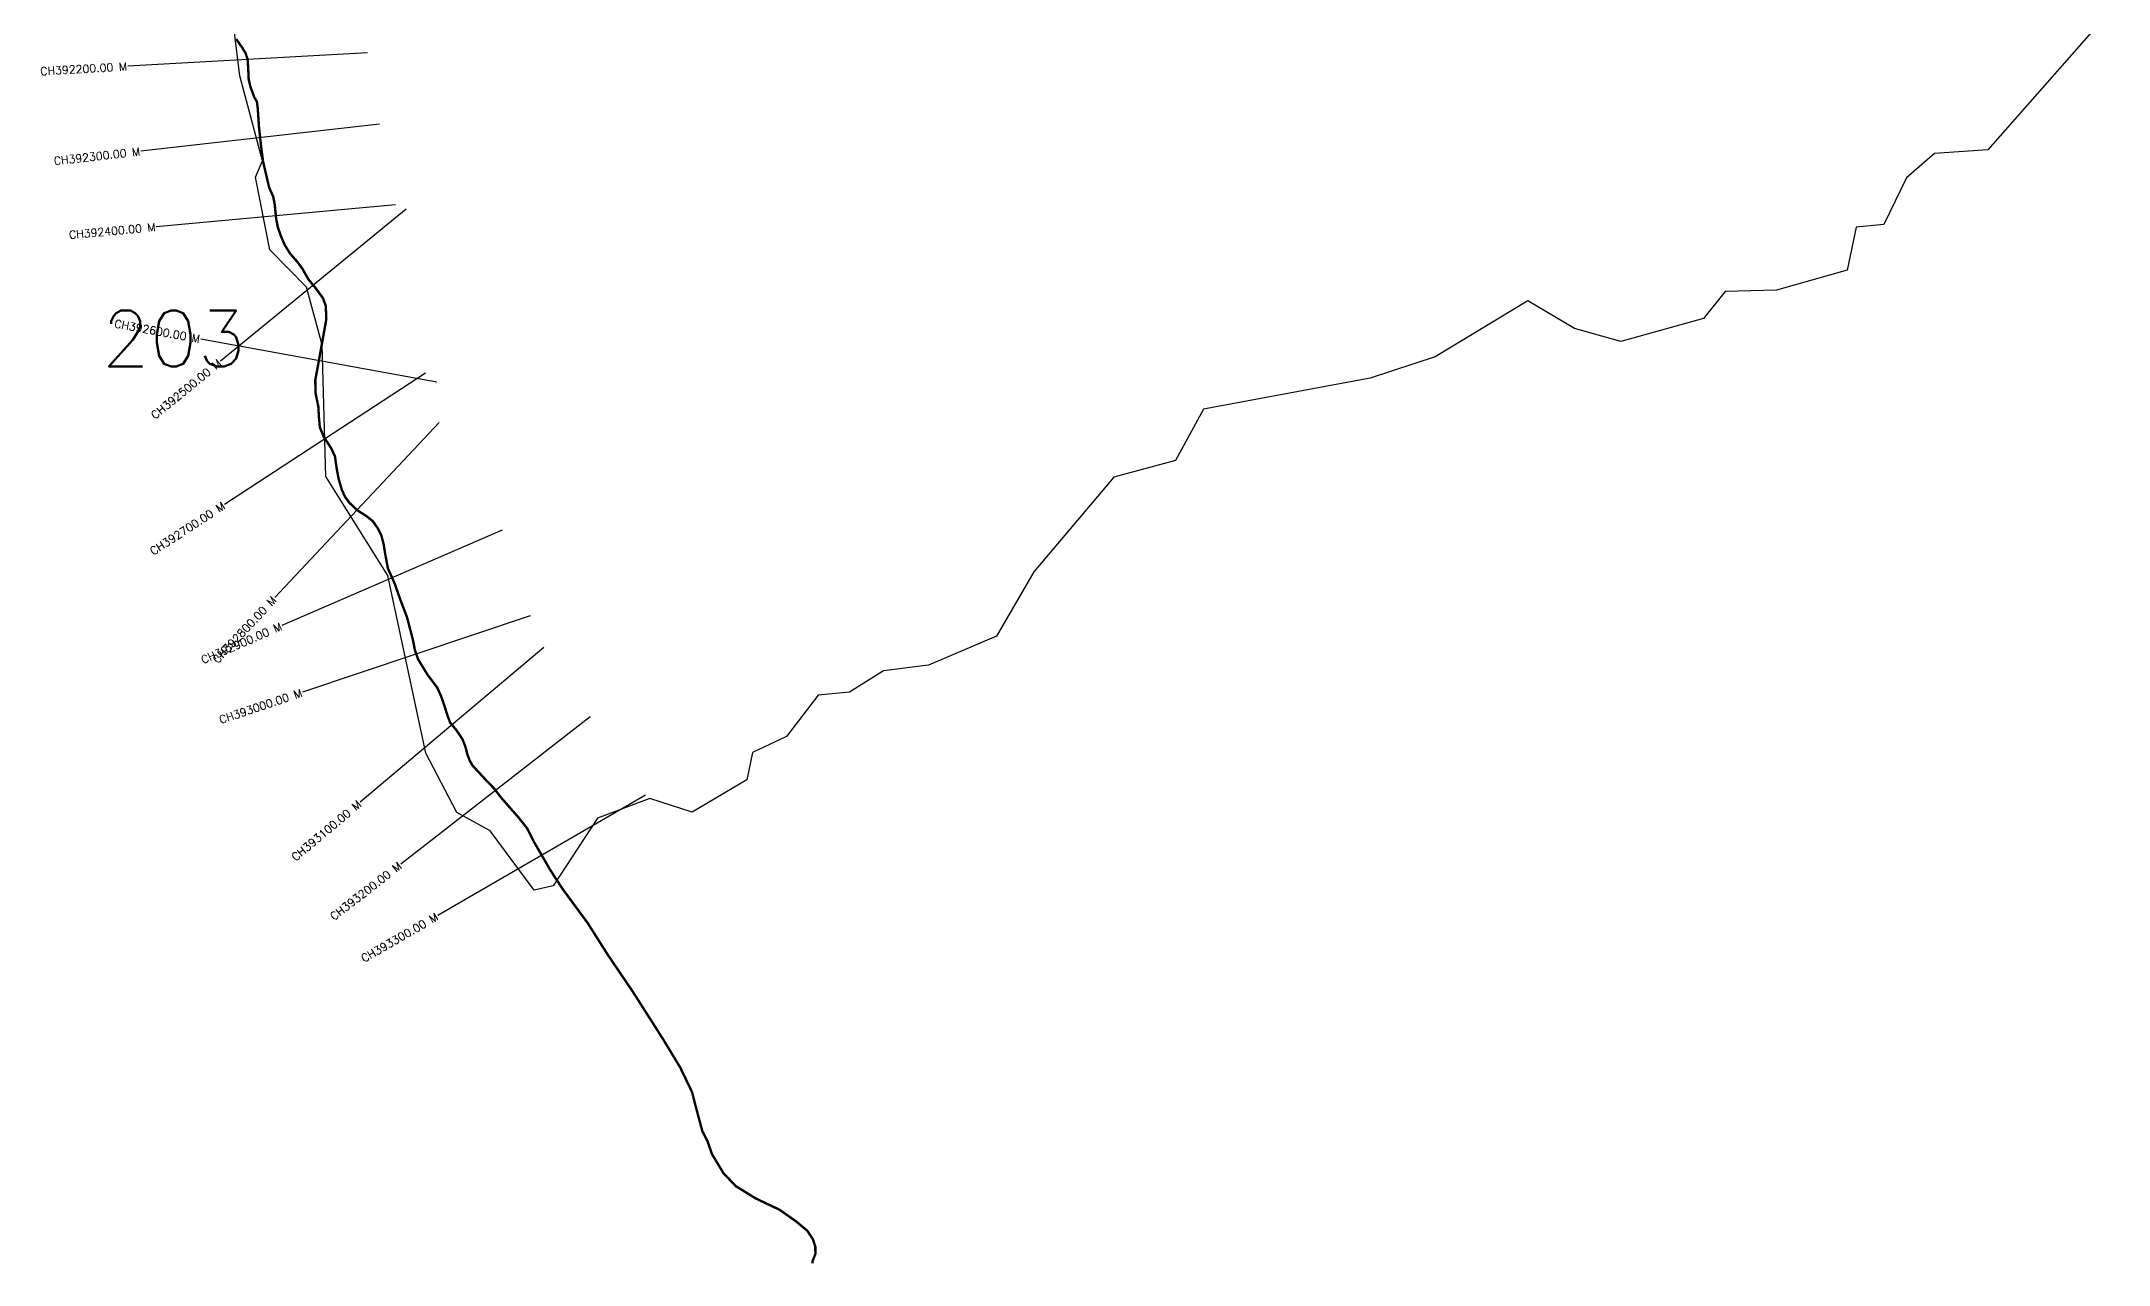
# Model space of a CAD drawing. Header units: metres. Extents: x 301553 to 304707, y 1947505 to 1950664.
# Drawn here: x 301912 to 304495, y 1947505 to 1949034 of the extents above; entities that cross this region are included whole.
import ezdxf
from ezdxf.enums import TextEntityAlignment as Align

# ---------------------------------------------------------------- set-up
doc = ezdxf.new("R2010")
doc.units = ezdxf.units.M
doc.header["$MEASUREMENT"] = 0
for name, color, linetype in [('CS', 134, 'Continuous'), ('CSMark', 6, 'Continuous'), ('NATURALLY PROTECTED', 3, 'Continuous')]:
    doc.layers.add(name, color=color, linetype=linetype)
doc.styles.get("Standard").update_dxf_attribs({"font": 'simplex.shx'})

msp = doc.modelspace()

# ---------------------------------------------------------------- linework, layer by layer
at = {"color": 6, "flags": 128}
msp.add_lwpolyline([(304495.2, 1949070.5), (304344.3, 1948898.6), (304277.7, 1948894.2), (304242.7, 1948863.6), (304214.2, 1948805.2), (304179.8, 1948802.1), (304168.6, 1948748.5), (304080, 1948723.4), (304016.1, 1948721.7), (303989, 1948687.9), (303885.6, 1948659), (303827.8, 1948675.3), (303769.3, 1948710), (303653.5, 1948640.1), (303572.5, 1948613.5), (303364.1, 1948574.6), (303329, 1948510.4), (303251.9, 1948489.5), (303152.1, 1948371.5), (303105.4, 1948291.1), (303020.7, 1948254.6), (302964.1, 1948247.6), (302922, 1948220.7), (302882.6, 1948217.1), (302843.1, 1948165.4), (302800.7, 1948145.5), (302793.7, 1948111.3), (302725.1, 1948071), (302672.5, 1948088.2), (302607.1, 1948063.3), (302551.6, 1947979), (302527.9, 1947973.3), (302472.9, 1948047.5), (302431, 1948070.6), (302392.4, 1948144.8), (302344.8, 1948366.6), (302267.5, 1948490.3), (302262.8, 1948654.8), (302243.4, 1948726.9), (302197.6, 1948773.9), (302179.4, 1948864.5), (302188.5, 1948884.9), (302160.1, 1948991), (302152.9, 1949048.5)], dxfattribs=at)
at = {"layer": 'CS'}
for p, q in [((302319.6, 1949020), (302020, 1949003.1)), ((302334.5, 1948930.7), (302036.4, 1948896.9)), ((302354.4, 1948830.1), (302055.6, 1948802.4)), ((302367.8, 1948824.7), (302135.7, 1948634.6)), ((302406.3, 1948608.2), (302111.2, 1948662.1)), ((302392.2, 1948619.4), (302140.9, 1948455.6)), ((302409.2, 1948557.9), (302203.8, 1948339.2)), ((302488, 1948423.3), (302212.7, 1948304.1)), ((302522.7, 1948316.4), (302238.3, 1948220.8)), ((302539.7, 1948276.8), (302310.4, 1948083.4)), ((302597.9, 1948190.2), (302361.1, 1948006.1)), ((302667, 1948092.3), (302407.4, 1947941.9))]:
    msp.add_line(p, q, dxfattribs=at)
at = {"layer": 'NATURALLY PROTECTED', "const_width": 3, "flags": 128}
msp.add_lwpolyline([(302155.5, 1949037.2), (302163.2, 1949026.1), (302167.1, 1949019.7), (302169.8, 1949011.7), (302170.5, 1948999.9), (302171.1, 1948986.6), (302173.5, 1948976.8), (302178.1, 1948964.3), (302181.4, 1948958.7), (302182.4, 1948950.7), (302184, 1948926.6), (302186.9, 1948900.6), (302189.1, 1948883.9), (302196.7, 1948851.4), (302201.7, 1948840.4), (302203.7, 1948829.8), (302205.4, 1948812.4), (302207.5, 1948802.1), (302211.5, 1948790.6), (302216.1, 1948779.8), (302222.6, 1948769.4), (302232.7, 1948757.7), (302238.5, 1948749.6), (302245.5, 1948737.2), (302254.6, 1948726.1), (302263.9, 1948713.3), (302267.4, 1948703.7), (302268.1, 1948687.3), (302262.6, 1948656.3), (302258.1, 1948631.6), (302254.3, 1948610.8), (302254.6, 1948594.7), (302258.1, 1948577.7), (302258.9, 1948563.9), (302260, 1948551.9), (302264.7, 1948540.3), (302274.2, 1948525.7), (302278.9, 1948515.6), (302280.8, 1948502), (302283.4, 1948487.7), (302287.6, 1948473.4), (302291.5, 1948465), (302296.8, 1948457.7), (302306.8, 1948448.3), (302318.5, 1948440.7), (302326, 1948434.8), (302332.7, 1948425.3), (302336.9, 1948416.7), (302339.7, 1948405.9), (302341.8, 1948392.8), (302345, 1948375.7), (302349.8, 1948365), (302353.7, 1948356.1), (302356.5, 1948348.1), (302361.4, 1948334.2), (302368.9, 1948314.7), (302376.1, 1948287.1), (302378.8, 1948273.5), (302382.7, 1948262.1), (302394.8, 1948242.3), (302406.7, 1948226.6), (302411.5, 1948215.9), (302416.4, 1948201.6), (302418.8, 1948193.7), (302422.8, 1948182.8), (302430.2, 1948174), (302438.1, 1948162.4), (302441.8, 1948152.9), (302444.5, 1948142.6), (302447.5, 1948134.9), (302451, 1948128.9), (302458.3, 1948121.1), (302467, 1948111.6), (302477.3, 1948101), (302487, 1948088.5), (302508.5, 1948064), (302518.8, 1948051), (302527.9, 1948033.2), (302548.3, 1947998), (302563.6, 1947974.6), (302594.5, 1947932.6), (302620.1, 1947892.2), (302650.7, 1947847.1), (302688, 1947788.6), (302710.1, 1947752.2), (302725.1, 1947721.1), (302730.4, 1947700.3), (302737.9, 1947672.3), (302744.6, 1947659), (302750, 1947643.5), (302764.4, 1947619.7), (302779.8, 1947603.5), (302804.6, 1947588.2), (302834.3, 1947574.1), (302854.9, 1947559.6), (302869.1, 1947547.8), (302875.8, 1947537.7), (302879.1, 1947528.1), (302879.2, 1947518.8), (302875.7, 1947509.9), (302875.6, 1947506.9)], dxfattribs=at)

# ---------------------------------------------------------------- texts
at = {"insert": (301987.4, 1948697.9), "char_height": 70, "attachment_point": 1}
msp.add_mtext_dynamic_manual_height_columns('203', width=95.172, gutter_width=1, heights=[0], dxfattribs=at)
at = {"layer": 'CSMark'}
for s, rotation, p in [('CH392200.00 M', 3.2333, (302019, 1949003)), ('CH392300.00 M', 6.474, (302035.4, 1948896.8)), ('CH392400.00 M', 5.2904, (302054.6, 1948802.3)), ('CH392600.00 M', 349.6455, (302110.2, 1948662.3)), ('CH392500.00 M', 39.3193, (302134.9, 1948634)), ('CH392700.00 M', 33.0923, (302140, 1948455)), ('CH392800.00 M', 46.7789, (302203.1, 1948338.5)), ('CH392900.00 M', 23.4078, (302211.8, 1948303.7)), ('CH393000.00 M', 18.5746, (302237.4, 1948220.5)), ('CH393100.00 M', 40.1303, (302309.6, 1948082.8)), ('CH393200.00 M', 37.8575, (302360.3, 1948005.5)), ('CH393300.00 M', 30.0939, (302406.6, 1947941.4))]:
    msp.add_text(s, height=10, rotation=rotation, dxfattribs=at).set_placement(p, align=Align.MIDDLE_RIGHT)

doc.saveas('drawing.dxf')
